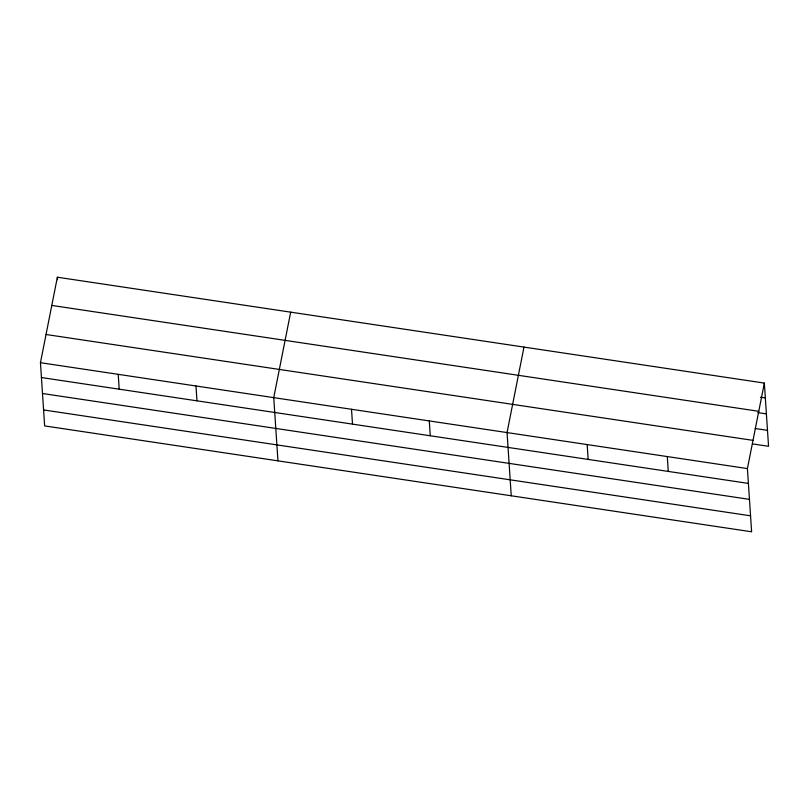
<?xml version="1.0" encoding="UTF-8"?>
<svg xmlns="http://www.w3.org/2000/svg" width="809" height="809" viewBox="0 0 809 809"><rect width="100%" height="100%" fill="white"/><g stroke="black" fill="none" stroke-linecap="round" stroke-linejoin="round"><path stroke-width="1.21" d="M764.353 383.092L747.415 468.573L751.622 531.786L44.647 425.908L40.45 362.695L57.378 277.214L764.353 383.092L768.55 446.305L752.522 443.908M290.684 312.153L273.745 397.634L277.952 460.847M523.979 347.091L507.051 432.572L511.248 495.786M760.409 397.199L765.334 397.937M51.796 305.428L758.761 411.306M757.77 412.61L766.396 413.895M755.161 428.497L767.488 430.348M46.042 334.491L753.007 440.369M40.45 362.695L747.415 468.573M41.431 377.54L748.406 483.418M42.493 393.498L749.468 499.375M43.585 409.941L750.56 515.818M667.294 456.579L668.285 471.414M587.172 444.576L588.163 459.421M429.286 420.933L430.267 435.768M351.521 409.283L352.502 424.118M195.98 385.984L196.971 400.829M118.215 374.345L119.206 389.18M57.378 277.214L57.55 279.692"/></g></svg>
